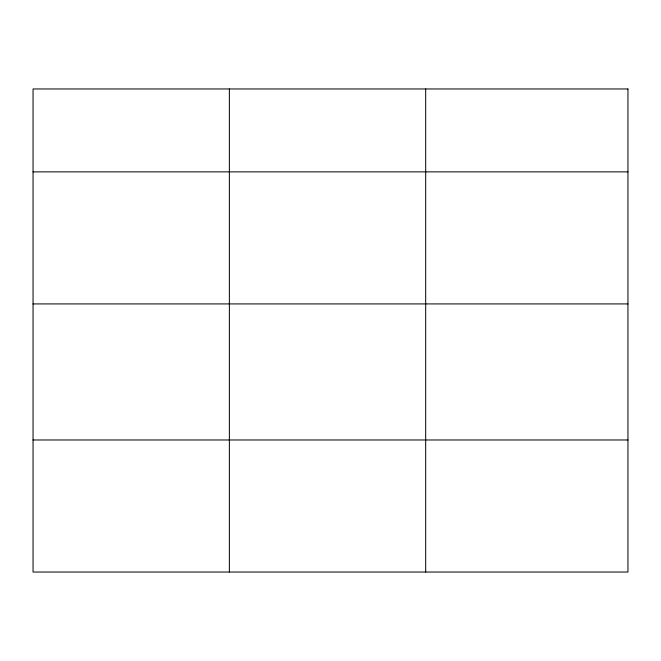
<?xml version="1.0" encoding="UTF-8"?>
<svg xmlns="http://www.w3.org/2000/svg" width="661" height="661" viewBox="0 0 661 661"><rect width="100%" height="100%" fill="white"/><g stroke="black" fill="none" stroke-linecap="round" stroke-linejoin="round"><path stroke-width="0.99" d="M33.05 171.868L627.95 171.868M33.05 303.92L627.95 303.92M33.05 439.978L627.95 439.978M425.684 88.962L425.684 572.038M229.367 88.962L229.367 572.038M627.95 88.962L33.05 88.962L33.05 572.038L627.95 572.038L627.95 88.962"/></g></svg>
